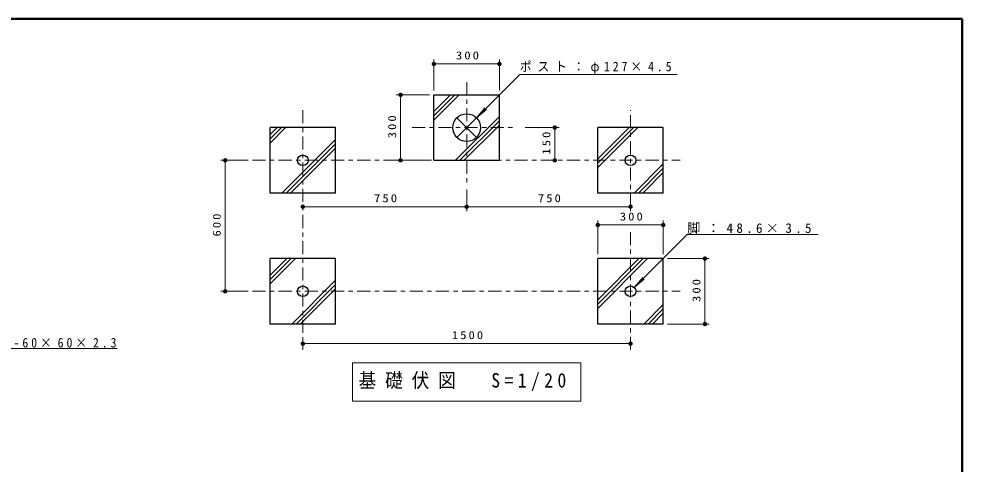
# Model space of a CAD drawing. Units: millimetres on the paper, scale 1:20. Extents: x -365 to 0, y -5 to 257.
# Drawn here: x -215.9 to 0, y 155 to 257 of the extents above; entities that cross this region are included whole.
import ezdxf

# ---------------------------------------------------------------- set-up
doc = ezdxf.new("R2010")
doc.units = ezdxf.units.MM
doc.linetypes.add('USER2', pattern=[6, 3, -1, 1, -1])
doc.layers.add('LY_1', color=7, linetype='Continuous', lineweight=25)
doc.styles.add('ＭＳ ゴシック', font='')
doc.styles.get('ＭＳ ゴシック').set_extended_font_data('MS Gothic')

# ---------------------------------------------------------------- blocks, each defined once
blk = doc.blocks.new('filled_dot')
at = {"color": 0, "linetype": 'Continuous', "lineweight": -2, "const_width": 1.25}
blk.add_lwpolyline([(-0.625, 0, 1), (0.625, 0, 1)], format="xyb", close=True, dxfattribs=at)

msp = doc.modelspace()

# ---------------------------------------------------------------- linework, layer by layer
at = {"layer": 'LY_1', "lineweight": 50}
for p, q in [((0, 257), (-365, 257)), ((0, 0), (0, 257))]:
    msp.add_line(p, q, dxfattribs=at)
at = {"layer": 'LY_1', "lineweight": 13}
for p, q in [((-120.907, 240.586), (-120.907, 247.668)), ((-120.907, 246.668), (-105.907, 246.668)), ((-105.907, 240.586), (-105.907, 247.668)), ((-101.257, 244.236), (-111.162, 234.331)), ((-101.257, 244.236), (-65.257, 244.236)), ((-121.907, 239.586), (-129.533, 239.586)), ((-128.533, 224.586), (-128.533, 239.586)), ((-120.907, 233.778), (-115.099, 239.586)), ((-120.907, 234.768), (-116.089, 239.586)), ((-120.907, 235.758), (-117.079, 239.586)), ((-111.162, 234.331), (-109.234, 236.629)), ((-111.162, 234.331), (-108.864, 236.259)), ((-115.957, 224.586), (-105.907, 234.636)), ((-115.652, 234.331), (-111.162, 229.841)), ((-111.162, 234.331), (-115.652, 229.841)), ((-114.967, 224.586), (-105.907, 233.646)), ((-158.407, 228.522), (-154.843, 232.086)), ((-158.407, 229.512), (-155.833, 232.086)), ((-158.407, 230.502), (-156.823, 232.086)), ((-113.977, 224.586), (-105.907, 232.656)), ((-100.014, 232.086), (-92.238, 232.086)), ((-93.238, 224.586), (-93.238, 232.086)), ((-83.407, 222.912), (-74.233, 232.086)), ((-83.407, 223.902), (-75.223, 232.086)), ((-83.407, 224.892), (-76.213, 232.086)), ((-155.701, 217.086), (-143.407, 229.38)), ((-154.711, 217.086), (-143.407, 228.39)), ((-153.721, 217.086), (-143.407, 227.4)), ((-163.458, 224.586), (-169.68, 224.586)), ((-168.68, 194.576), (-168.68, 224.586)), ((-121.907, 224.586), (-129.533, 224.586)), ((-75.091, 217.086), (-68.407, 223.77)), ((-74.101, 217.086), (-68.407, 222.78)), ((-73.111, 217.086), (-68.407, 221.79)), ((-113.407, 217.89), (-113.407, 212.95)), ((-113.407, 213.95), (-150.907, 213.95)), ((-75.907, 213.95), (-113.407, 213.95)), ((-75.907, 213.951), (-75.907, 212.95)), ((-83.407, 203.076), (-83.407, 210.767)), ((-83.407, 209.767), (-68.407, 209.767)), ((-68.407, 203.076), (-68.407, 210.767)), ((-62.919, 207.564), (-75.048, 195.435)), ((-62.919, 207.564), (-32.919, 207.564)), ((-158.407, 196.278), (-152.609, 202.076)), ((-158.407, 197.268), (-153.599, 202.076)), ((-158.407, 198.258), (-154.589, 202.076)), ((-83.407, 190.668), (-71.999, 202.076)), ((-83.407, 191.658), (-72.989, 202.076)), ((-83.407, 192.647), (-73.979, 202.076)), ((-67.407, 202.076), (-57.868, 202.076)), ((-58.868, 202.076), (-58.868, 187.076)), ((-153.467, 187.076), (-143.407, 197.136)), ((-75.048, 195.435), (-73.119, 197.733)), ((-75.048, 195.435), (-72.75, 197.363)), ((-163.458, 194.576), (-169.68, 194.576)), ((-152.477, 187.076), (-143.407, 196.146)), ((-151.487, 187.076), (-143.407, 195.156)), ((-72.857, 187.076), (-68.407, 191.525)), ((-71.867, 187.076), (-68.407, 190.536)), ((-70.877, 187.076), (-68.407, 189.546)), ((-67.407, 187.076), (-57.868, 187.076)), ((-241.659, 181.448), (-193.423, 181.448)), ((-150.907, 182.581), (-75.907, 182.581)), ((-139.557, 178.177), (-139.557, 169.377)), ((-87.257, 178.177), (-139.557, 178.177)), ((-87.257, 169.377), (-87.257, 178.177)), ((-139.557, 169.377), (-87.257, 169.377))]:
    msp.add_line(p, q, dxfattribs=at)
at = {"layer": 'LY_1', "linetype": 'USER2', "lineweight": 13}
for p, q in [((-113.407, 242.521), (-113.407, 218.89)), ((-150.907, 236.063), (-150.907, 181.137)), ((-75.907, 213.951), (-75.907, 236.063)), ((-125.895, 232.086), (-102.264, 232.086)), ((-162.458, 224.586), (-64.511, 224.586)), ((-75.907, 181.137), (-75.907, 209.025)), ((-162.458, 194.576), (-64.511, 194.576))]:
    msp.add_line(p, q, dxfattribs=at)
at = {"layer": 'LY_1'}
for p, q in [((-120.907, 224.586), (-120.907, 239.586)), ((-120.907, 239.586), (-105.907, 239.586)), ((-105.907, 224.586), (-105.907, 239.586)), ((-158.407, 217.086), (-158.407, 232.086)), ((-143.407, 232.086), (-158.407, 232.086)), ((-143.407, 217.086), (-143.407, 232.086)), ((-68.407, 232.086), (-83.407, 232.086)), ((-83.407, 217.086), (-83.407, 232.086)), ((-68.407, 217.086), (-68.407, 232.086)), ((-120.907, 224.586), (-105.907, 224.586)), ((-143.407, 217.086), (-158.407, 217.086)), ((-68.407, 217.086), (-83.407, 217.086)), ((-143.407, 202.076), (-158.407, 202.076)), ((-158.407, 187.076), (-158.407, 202.076)), ((-143.407, 187.076), (-143.407, 202.076)), ((-68.407, 202.076), (-83.407, 202.076)), ((-83.407, 187.076), (-83.407, 202.076)), ((-68.407, 187.076), (-68.407, 202.076)), ((-143.407, 187.076), (-158.407, 187.076)), ((-68.407, 187.076), (-83.407, 187.076))]:
    msp.add_line(p, q, dxfattribs=at)
for centre, radius in [((-113.407, 232.086), 3.175), ((-150.907, 224.586), 1.215), ((-75.907, 224.586), 1.215), ((-150.907, 194.576), 1.215), ((-75.907, 194.576), 1.215)]:
    msp.add_circle(centre, radius, dxfattribs=at)

# ---------------------------------------------------------------- block references
at = {"layer": 'LY_1', "lineweight": 13, "xscale": 0.4, "yscale": 0.4}
for p in [(-120.907, 246.668), (-150.907, 213.95), (-113.407, 213.95), (-83.407, 209.767), (-150.907, 182.581)]:
    msp.add_blockref('filled_dot', p, dxfattribs=at)
for p, rotation in [((-105.907, 246.668), 180), ((-128.533, 239.586), 270), ((-93.238, 232.086), 270), ((-168.68, 224.586), 270), ((-128.533, 224.586), 90), ((-93.238, 224.586), 90), ((-113.407, 213.95), 180), ((-75.907, 213.95), 180), ((-68.407, 209.767), 180), ((-58.868, 202.076), 270), ((-168.68, 194.576), 90), ((-58.868, 187.076), 90), ((-75.907, 182.581), 180)]:
    msp.add_blockref('filled_dot', p, dxfattribs=dict(at, rotation=rotation))

# ---------------------------------------------------------------- texts
at = {"layer": 'LY_1', "style": 'ＭＳ ゴシック'}
for s, insert, char_height, attachment_point in [('\\T1.33;\\W1.15;300', (-112.99, 247.668), 1.833, 8), ('\\T1.5;\\W0.9;ポスト：φ127×4.5', (-101.257, 244.386), 2.199, 7), ('\\T1.33;\\W1.15;750', (-131.742, 214.95), 1.833, 8), ('\\T1.33;\\W1.15;750', (-94.242, 214.95), 1.833, 8), ('\\T1.33;\\W1.15;300', (-75.49, 210.767), 1.833, 8), ('\\T1.5;脚：48.6×3.5', (-62.919, 207.714), 2.199, 7), ('\\T1.5;\\W0.9;フレーム：□-60×60×2.3', (-241.423, 181.598), 2.199, 7), ('\\T1.33;\\W1.15;1500', (-112.986, 183.581), 1.833, 8), ('\\T1.5;\\W0.9;基礎伏図\u3000S=1/20', (-138.157, 173.777), 3.299, 4)]:
    msp.add_mtext(s, dxfattribs=dict(at, insert=insert, char_height=char_height, attachment_point=attachment_point))
at = {"layer": 'LY_1', "char_height": 1.833, "attachment_point": 8, "rotation": 90, "style": 'ＭＳ ゴシック'}
for s, insert in [('\\T1.33;\\W1.15;300', (-129.533, 232.502)), ('\\T1.33;\\W1.15;150', (-94.238, 228.757)), ('\\T1.33;\\W1.15;600', (-169.68, 209.997)), ('\\T1.33;\\W1.15;300', (-59.868, 194.992))]:
    msp.add_mtext(s, dxfattribs=dict(at, insert=insert))

doc.saveas('drawing.dxf')
